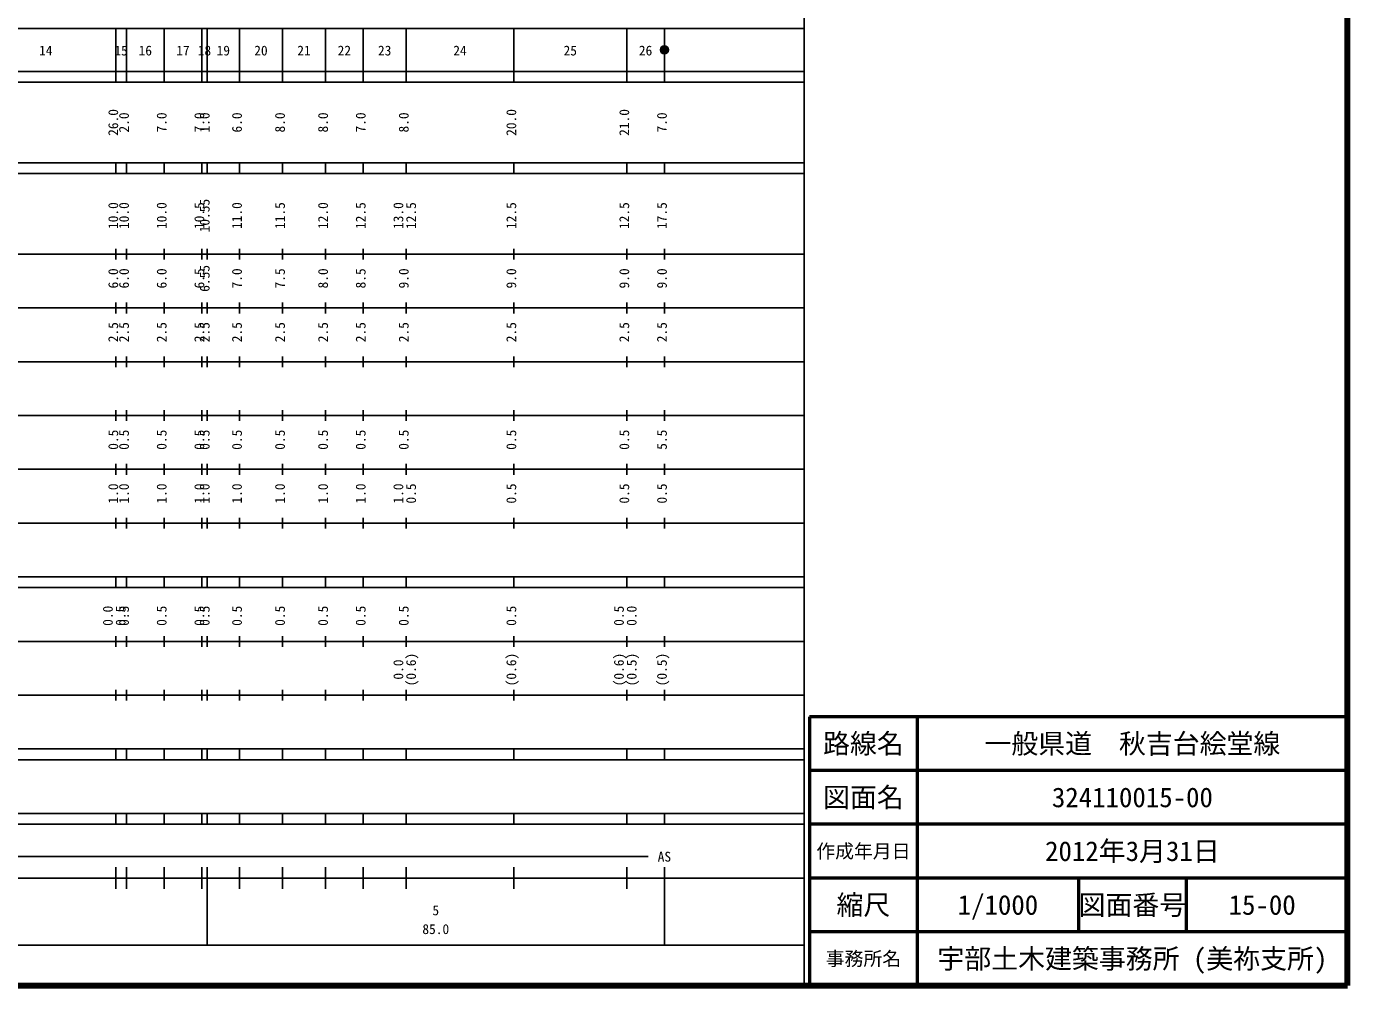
# Model space of a CAD drawing. Units: millimetres on the paper, enlarged 1000 times. Extents: x 40000 to 680000, y 20000 to 380000.
# Drawn here: x 434404 to 680000, y 20000 to 198357 of the extents above; entities that cross this region are included whole.
import ezdxf
from ezdxf.enums import TextEntityAlignment as Align

# ---------------------------------------------------------------- set-up
doc = ezdxf.new("R2010")
doc.units = ezdxf.units.MM
doc.header["$LTSCALE"] = 1000
for name, color, linetype, lineweight in [('M-TTL', 2, 'Continuous', 140), ('M-TTL-BAND', 7, 'Continuous', 25), ('M-TTL-FRAM', 2, 'Continuous', 50), ('M-TTL-LINE', 7, 'Continuous', 50)]:
    doc.layers.add(name, color=color, linetype=linetype, lineweight=lineweight)
doc.layers.add('M-TTL-TXT', color=7, linetype='Continuous')
doc.styles.add('ＭＳ ゴシック', font='')
doc.styles.get('ＭＳ ゴシック').set_extended_font_data('MS Gothic')

msp = doc.modelspace()

# ---------------------------------------------------------------- linework, layer by layer
at = {"layer": 'M-TTL'}
for p, q in [((680000, 20000), (680000, 380000)), ((40000, 20000), (680000, 20000))]:
    msp.add_line(p, q, dxfattribs=at)
at = {"layer": 'M-TTL-BAND'}
for p, q in [((579000, 20000), (579000, 370000)), ((68000, 198000), (579000, 198000)), ((451000, 188000), (451000, 198000)), ((453000, 188000), (453000, 198000)), ((460000, 188000), (460000, 198000)), ((467000, 188000), (467000, 198000)), ((468000, 188000), (468000, 198000)), ((474000, 188000), (474000, 198000)), ((482000, 188000), (482000, 198000)), ((490000, 188000), (490000, 198000)), ((497000, 188000), (497000, 198000)), ((505000, 188000), (505000, 198000)), ((525000, 188000), (525000, 198000)), ((546000, 188000), (546000, 198000)), ((553000, 188000), (553000, 198000)), ((40000, 190000), (579000, 190000)), ((40000, 188000), (579000, 188000)), ((40000, 173000), (579000, 173000)), ((451000, 171000), (451000, 173000)), ((453000, 171000), (453000, 173000)), ((460000, 171000), (460000, 173000)), ((467000, 171000), (467000, 173000)), ((468000, 171000), (468000, 173000)), ((474000, 171000), (474000, 173000)), ((482000, 171000), (482000, 173000)), ((490000, 171000), (490000, 173000)), ((497000, 171000), (497000, 173000)), ((505000, 171000), (505000, 173000)), ((525000, 171000), (525000, 173000)), ((546000, 171000), (546000, 173000)), ((553000, 171000), (553000, 173000)), ((40000, 171000), (579000, 171000)), ((40000, 156000), (579000, 156000)), ((451000, 155000), (451000, 157000)), ((453000, 155000), (453000, 157000)), ((460000, 155000), (460000, 157000)), ((467000, 155000), (467000, 157000)), ((468000, 155000), (468000, 157000)), ((474000, 155000), (474000, 157000)), ((482000, 155000), (482000, 157000)), ((490000, 155000), (490000, 157000)), ((497000, 155000), (497000, 157000)), ((505000, 155000), (505000, 157000)), ((525000, 155000), (525000, 157000)), ((546000, 155000), (546000, 157000)), ((553000, 155000), (553000, 157000)), ((46000, 146000), (579000, 146000)), ((451000, 145000), (451000, 147000)), ((453000, 145000), (453000, 147000)), ((460000, 145000), (460000, 147000)), ((467000, 145000), (467000, 147000)), ((468000, 145000), (468000, 147000)), ((474000, 145000), (474000, 147000)), ((482000, 145000), (482000, 147000)), ((490000, 145000), (490000, 147000)), ((497000, 145000), (497000, 147000)), ((505000, 145000), (505000, 147000)), ((525000, 145000), (525000, 147000)), ((546000, 145000), (546000, 147000)), ((553000, 145000), (553000, 147000)), ((52000, 136000), (579000, 136000)), ((451000, 135000), (451000, 137000)), ((453000, 135000), (453000, 137000)), ((460000, 135000), (460000, 137000)), ((467000, 135000), (467000, 137000)), ((468000, 135000), (468000, 137000)), ((474000, 135000), (474000, 137000)), ((482000, 135000), (482000, 137000)), ((490000, 135000), (490000, 137000)), ((497000, 135000), (497000, 137000)), ((505000, 135000), (505000, 137000)), ((525000, 135000), (525000, 137000)), ((546000, 135000), (546000, 137000)), ((553000, 135000), (553000, 137000)), ((46000, 126000), (579000, 126000)), ((451000, 125000), (451000, 127000)), ((453000, 125000), (453000, 127000)), ((460000, 125000), (460000, 127000)), ((467000, 125000), (467000, 127000)), ((468000, 125000), (468000, 127000)), ((474000, 125000), (474000, 127000)), ((482000, 125000), (482000, 127000)), ((490000, 125000), (490000, 127000)), ((497000, 125000), (497000, 127000)), ((505000, 125000), (505000, 127000)), ((525000, 125000), (525000, 127000)), ((546000, 125000), (546000, 127000)), ((553000, 125000), (553000, 127000)), ((52000, 116000), (579000, 116000)), ((451000, 115000), (451000, 117000)), ((453000, 115000), (453000, 117000)), ((460000, 115000), (460000, 117000)), ((467000, 115000), (467000, 117000)), ((468000, 115000), (468000, 117000)), ((474000, 115000), (474000, 117000)), ((482000, 115000), (482000, 117000)), ((490000, 115000), (490000, 117000)), ((497000, 115000), (497000, 117000)), ((505000, 115000), (505000, 117000)), ((525000, 115000), (525000, 117000)), ((546000, 115000), (546000, 117000)), ((553000, 115000), (553000, 117000)), ((46000, 106000), (579000, 106000)), ((451000, 105000), (451000, 107000)), ((453000, 105000), (453000, 107000)), ((460000, 105000), (460000, 107000)), ((467000, 105000), (467000, 107000)), ((468000, 105000), (468000, 107000)), ((474000, 105000), (474000, 107000)), ((482000, 105000), (482000, 107000)), ((490000, 105000), (490000, 107000)), ((497000, 105000), (497000, 107000)), ((505000, 105000), (505000, 107000)), ((525000, 105000), (525000, 107000)), ((546000, 105000), (546000, 107000)), ((553000, 105000), (553000, 107000)), ((40000, 96000), (579000, 96000)), ((451000, 94000), (451000, 96000)), ((453000, 94000), (453000, 96000)), ((460000, 94000), (460000, 96000)), ((467000, 94000), (467000, 96000)), ((468000, 94000), (468000, 96000)), ((474000, 94000), (474000, 96000)), ((482000, 94000), (482000, 96000)), ((490000, 94000), (490000, 96000)), ((497000, 94000), (497000, 96000)), ((505000, 94000), (505000, 96000)), ((525000, 94000), (525000, 96000)), ((546000, 94000), (546000, 96000)), ((553000, 94000), (553000, 96000)), ((40000, 94000), (579000, 94000)), ((49000, 84000), (579000, 84000)), ((451000, 83000), (451000, 85000)), ((453000, 83000), (453000, 85000)), ((460000, 83000), (460000, 85000)), ((467000, 83000), (467000, 85000)), ((468000, 83000), (468000, 85000)), ((474000, 83000), (474000, 85000)), ((482000, 83000), (482000, 85000)), ((490000, 83000), (490000, 85000)), ((497000, 83000), (497000, 85000)), ((505000, 83000), (505000, 85000)), ((525000, 83000), (525000, 85000)), ((546000, 83000), (546000, 85000)), ((553000, 83000), (553000, 85000)), ((40000, 74000), (579000, 74000)), ((451000, 73000), (451000, 75000)), ((453000, 73000), (453000, 75000)), ((460000, 73000), (460000, 75000)), ((467000, 73000), (467000, 75000)), ((468000, 73000), (468000, 75000)), ((474000, 73000), (474000, 75000)), ((482000, 73000), (482000, 75000)), ((490000, 73000), (490000, 75000)), ((497000, 73000), (497000, 75000)), ((505000, 73000), (505000, 75000)), ((525000, 73000), (525000, 75000)), ((546000, 73000), (546000, 75000)), ((553000, 73000), (553000, 75000)), ((40000, 64000), (579000, 64000)), ((451000, 62000), (451000, 64000)), ((453000, 62000), (453000, 64000)), ((460000, 62000), (460000, 64000)), ((467000, 62000), (467000, 64000)), ((468000, 62000), (468000, 64000)), ((474000, 62000), (474000, 64000)), ((482000, 62000), (482000, 64000)), ((490000, 62000), (490000, 64000)), ((497000, 62000), (497000, 64000)), ((505000, 62000), (505000, 64000)), ((525000, 62000), (525000, 64000)), ((546000, 62000), (546000, 64000)), ((553000, 62000), (553000, 64000)), ((40000, 62000), (579000, 62000)), ((40000, 52000), (579000, 52000)), ((451000, 50000), (451000, 52000)), ((453000, 50000), (453000, 52000)), ((460000, 50000), (460000, 52000)), ((467000, 50000), (467000, 52000)), ((468000, 50000), (468000, 52000)), ((474000, 50000), (474000, 52000)), ((482000, 50000), (482000, 52000)), ((490000, 50000), (490000, 52000)), ((497000, 50000), (497000, 52000)), ((505000, 50000), (505000, 52000)), ((525000, 50000), (525000, 52000)), ((546000, 50000), (546000, 52000)), ((553000, 50000), (553000, 52000)), ((40000, 50000), (579000, 50000)), ((71000, 44000), (550000, 44000)), ((451000, 38000), (451000, 42000)), ((453000, 38000), (453000, 42000)), ((460000, 38000), (460000, 42000)), ((467000, 38000), (467000, 42000)), ((468000, 27500), (468000, 42000)), ((474000, 38000), (474000, 42000)), ((482000, 38000), (482000, 42000)), ((490000, 38000), (490000, 42000)), ((497000, 38000), (497000, 42000)), ((505000, 38000), (505000, 42000)), ((525000, 38000), (525000, 42000)), ((546000, 38000), (546000, 42000)), ((553000, 27500), (553000, 42000)), ((40000, 40000), (579000, 40000)), ((68000, 27500), (579000, 27500))]:
    msp.add_line(p, q, dxfattribs=at)
for radius in [750, 600, 450, 300, 150, 20]:
    msp.add_circle((553000, 194000), radius, dxfattribs=at)
at = {"layer": 'M-TTL-FRAM'}
for p, q in [((680000, 70000), (580000, 70000)), ((580000, 70000), (580000, 20000))]:
    msp.add_line(p, q, dxfattribs=at)
at = {"layer": 'M-TTL-LINE'}
for p, q in [((600000, 70000), (600000, 20000)), ((680000, 60000), (580000, 60000)), ((680000, 50000), (580000, 50000)), ((680000, 40000), (580000, 40000)), ((630000, 40000), (630000, 30000)), ((650000, 40000), (650000, 30000)), ((680000, 30000), (580000, 30000))]:
    msp.add_line(p, q, dxfattribs=at)

# ---------------------------------------------------------------- texts
at = {"layer": 'M-TTL-BAND', "style": 'ＭＳ ゴシック'}
for s, p in [('14', (438000, 192405)), ('15', (452000, 192405)), ('16', (456500, 192405)), ('17', (463500, 192405)), ('18', (467500, 192405)), ('19', (471000, 192405)), ('20', (478000, 192405)), ('21', (486000, 192405)), ('22', (493500, 192405)), ('23', (501000, 192405)), ('24', (515000, 192405)), ('25', (535500, 192405)), ('26', (549500, 192405)), ('AS', (553000, 42500)), ('5', (510500, 32523)), ('85.0', (510500, 29033))]:
    msp.add_text(s, height=1833, dxfattribs=at).set_placement(p, align=Align.BOTTOM_CENTER)
for s, p in [('26.0', (452000, 180500)), ('2.0', (454000, 180500)), ('7.0', (461000, 180500)), ('7.0', (468000, 180500)), ('1.0', (469000, 180500)), ('6.0', (475000, 180500)), ('8.0', (483000, 180500)), ('8.0', (491000, 180500)), ('7.0', (498000, 180500)), ('8.0', (506000, 180500)), ('20.0', (526000, 180500)), ('21.0', (547000, 180500)), ('7.0', (554000, 180500)), ('10.0', (452000, 163174)), ('10.0', (454000, 163174)), ('10.0', (461000, 163174)), ('10.5', (468000, 163174)), ('10.55', (469000, 163174)), ('11.0', (475000, 163174)), ('11.5', (483000, 163174)), ('12.0', (491000, 163174)), ('12.5', (498000, 163174)), ('13.0', (505000, 163174)), ('12.5', (507370, 163174)), ('12.5', (526000, 163174)), ('12.5', (547000, 163174)), ('17.5', (554000, 163174)), ('6.0', (452000, 151500)), ('6.0', (454000, 151500)), ('6.0', (461000, 151500)), ('6.5', (468000, 151500)), ('6.55', (469000, 151500)), ('7.0', (475000, 151500)), ('7.5', (483000, 151500)), ('8.0', (491000, 151500)), ('8.5', (498000, 151500)), ('9.0', (506000, 151500)), ('9.0', (526000, 151500)), ('9.0', (547000, 151500)), ('9.0', (554000, 151500)), ('2.5', (452000, 141500)), ('2.5', (454000, 141500)), ('2.5', (461000, 141500)), ('2.5', (468000, 141500)), ('2.5', (469000, 141500)), ('2.5', (475000, 141500)), ('2.5', (483000, 141500)), ('2.5', (491000, 141500)), ('2.5', (498000, 141500)), ('2.5', (506000, 141500)), ('2.5', (526000, 141500)), ('2.5', (547000, 141500)), ('2.5', (554000, 141500)), ('0.5', (452000, 121500)), ('0.5', (454000, 121500)), ('0.5', (461000, 121500)), ('0.5', (468000, 121500)), ('0.5', (469000, 121500)), ('0.5', (475000, 121500)), ('0.5', (483000, 121500)), ('0.5', (491000, 121500)), ('0.5', (498000, 121500)), ('0.5', (506000, 121500)), ('0.5', (526000, 121500)), ('0.5', (547000, 121500)), ('5.5', (554000, 121500)), ('1.0', (452000, 111500)), ('1.0', (454000, 111500)), ('1.0', (461000, 111500)), ('1.0', (468000, 111500)), ('1.0', (469000, 111500)), ('1.0', (475000, 111500)), ('1.0', (483000, 111500)), ('1.0', (491000, 111500)), ('1.0', (498000, 111500)), ('1.0', (505000, 111500)), ('0.5', (507370, 111500)), ('0.5', (526000, 111500)), ('0.5', (547000, 111500)), ('0.5', (554000, 111500)), ('0.0', (451000, 88764)), ('0.5', (453370, 88764)), ('0.5', (454000, 88764)), ('0.5', (461000, 88764)), ('0.5', (468000, 88764)), ('0.5', (469000, 88764)), ('0.5', (475000, 88764)), ('0.5', (483000, 88764)), ('0.5', (491000, 88764)), ('0.5', (498000, 88764)), ('0.5', (506000, 88764)), ('0.5', (526000, 88764)), ('0.5', (546000, 88764)), ('0.0', (548370, 88764)), ('(0.6)', (507370, 78764)), ('(0.6)', (526000, 78764)), ('(0.6)', (546000, 78764)), ('(0.5)', (548370, 78764)), ('(0.5)', (554000, 78764)), ('0.0', (505000, 78764))]:
    msp.add_text(s, height=1833, rotation=90, dxfattribs=at).set_placement(p, align=Align.BOTTOM_CENTER)
at = {"layer": 'M-TTL-TXT', "style": 'ＭＳ ゴシック'}
for s, height, p in [('路線名', 3666, (590000, 65000)), ('路線名', 3666, (590000, 65000)), ('一般県道\u3000秋吉台絵堂線', 3666, (640000, 65000)), ('図面名', 3666, (590000, 55000)), ('図面名', 3666, (590000, 55000)), ('324110015-00', 3666, (640000, 55000)), ('作成年月日', 2566, (590000, 45000)), ('作成年月日', 2566, (590000, 45000)), ('2012年3月31日', 3666, (640000, 45000)), ('縮尺', 3666, (590000, 35000)), ('縮尺', 3666, (590000, 35000)), ('1/1000', 3666, (615000, 35000)), ('図面番号', 3666, (640000, 35000)), ('図面番号', 3666, (640000, 35000)), ('15-00', 3666, (664125, 35000)), ('宇部土木建築事務所 (美祢支所)', 3666, (640000, 25000)), ('事務所名', 2566, (590000, 25000)), ('事務所名', 2566, (590000, 25000))]:
    msp.add_text(s, height=height, dxfattribs=at).set_placement(p, align=Align.MIDDLE_CENTER)

doc.saveas('drawing.dxf')
